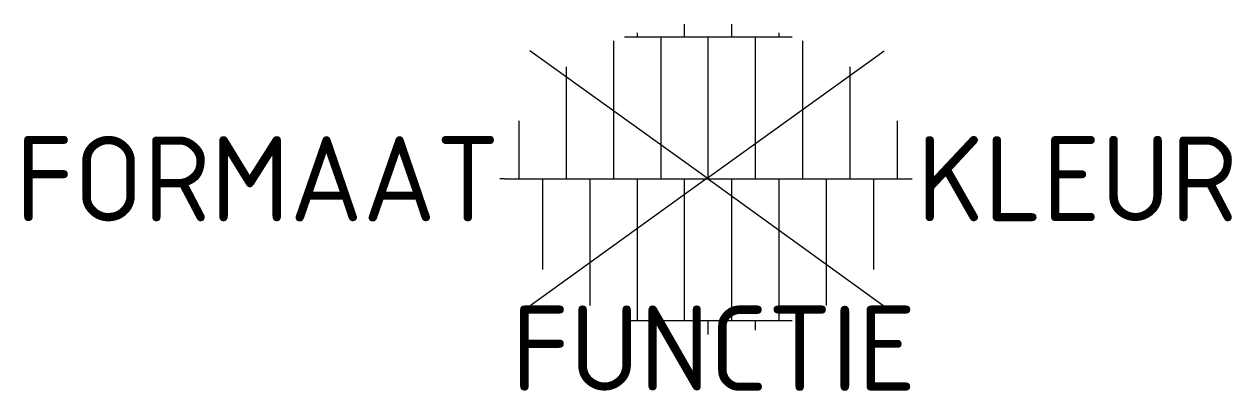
# Model space of a CAD drawing. Extents: x -14.5 to 11.1, y -4.5 to 3.3.
import ezdxf
from ezdxf.enums import TextEntityAlignment as Align

# ---------------------------------------------------------------- set-up
doc = ezdxf.new("R2010")
doc.units = 0
doc.styles.add('NLCS-ISO', font='NLCS-ISO.ttf')

msp = doc.modelspace()

# ---------------------------------------------------------------- linework, layer by layer
for p, q in [((-1.5, 3), (-1.5, 3.085)), ((-0.5, 3), (-0.5, 3.268)), ((0.5, 3), (0.5, 3.268)), ((1.5, 3), (1.5, 3.085)), ((-2, 0), (-2, 2.915)), ((-1.772, 3), (1.772, 3)), ((-1, 0), (-1, 3)), ((0, 0), (0, 3)), ((1, 0), (1, 3)), ((2, 0), (2, 2.915)), ((-3, 0), (-3, 2.363)), ((3, 0), (3, 2.363)), ((-4, 0), (-4, 1.227)), ((4, 0), (4, 1.227)), ((-4.311, 0), (-4.411, 0)), ((-4.311, 0), (4.311, 0)), ((-3.5, -1.921), (-3.5, 0)), ((-2.5, -2.681), (-2.5, 0)), ((-1.5, -3), (-1.5, 0)), ((-0.5, -3), (-0.5, 0)), ((0.5, -3), (0.5, 0)), ((1.5, -3), (1.5, 0)), ((2.5, -2.681), (2.5, 0)), ((3.5, -1.921), (3.5, 0)), ((-1.772, -3), (1.772, -3)), ((-1, -3.201), (-1, -3)), ((0, -3.291), (0, -3)), ((1, -3.201), (1, -3))]:
    msp.add_line(p, q)
at = {"ltscale": 0.1}
for q in [(-3.772, 2.706), (3.719, 2.706), (-3.798, -2.705), (3.744, -2.705)]:
    msp.add_line((-0.027, 0.01), q, dxfattribs=at)

# ---------------------------------------------------------------- texts
at = {"style": 'NLCS-ISO'}
msp.add_attdef('FORMAAT', text='60x20', height=1.8, dxfattribs=at).set_placement((-4.411, 0), align=Align.MIDDLE_RIGHT)
msp.add_attdef('KLEUR', text='G', height=1.8, dxfattribs=at).set_placement((4.411, 0), align=Align.MIDDLE_LEFT)
at = {"style": 'NLCS-ISO', "flags": 1}
msp.add_attdef('FUNCTIE', text='', height=1.8, dxfattribs=at).set_placement((0.116, -3.585), align=Align.MIDDLE_CENTER)

doc.saveas('drawing.dxf')
